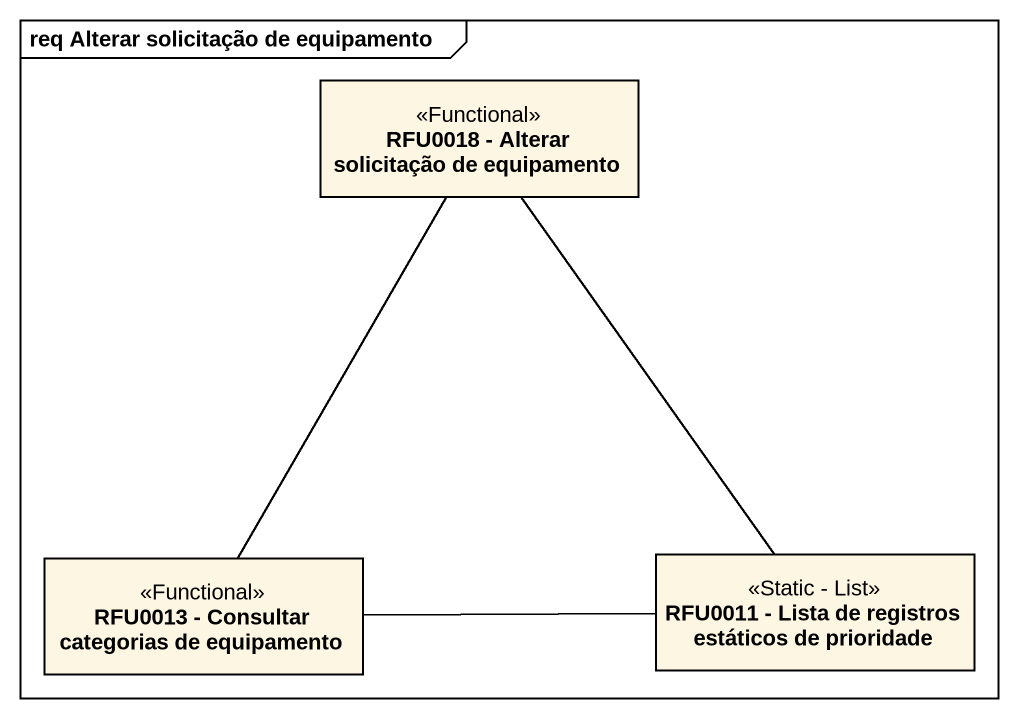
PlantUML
@startuml
mainframe req Alterar solicitação de equipamento
hide circle
hide empty members
class "RFU0018 - Alterar solicitação de equipamento" as RFU0018_Alterar_solicitação <<Functional>>
class "RFU0013 - Consultar categorias de equipamento" as RFU0013_Consultar <<Functional>>
class "RFU0011 - Lista de registros estáticos de prioridade" as RFU0011_Lista_de_registros <<Static - List>>
RFU0018_Alterar_solicitação -- RFU0013_Consultar
RFU0018_Alterar_solicitação -- RFU0011_Lista_de_registros
RFU0011_Lista_de_registros -left- RFU0013_Consultar
@enduml
